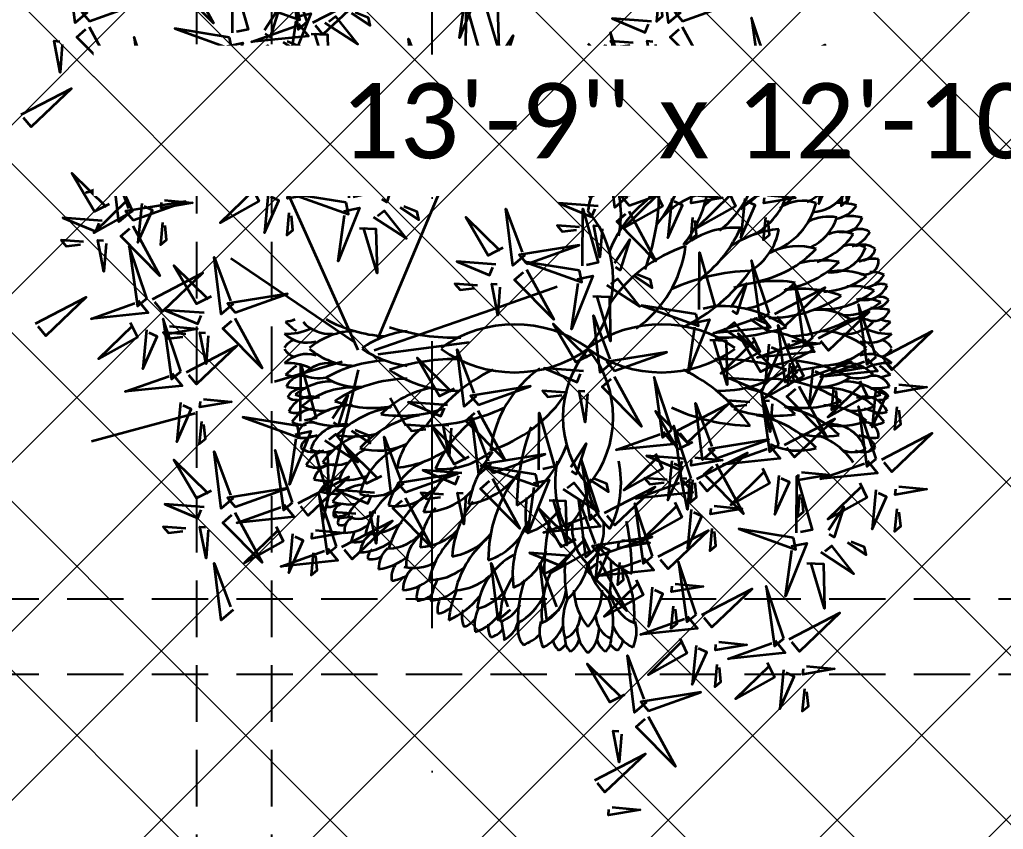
# Model space of a CAD drawing. Header units: millimetres. Extents: x -10000 to 124200, y -12045 to 23620.
# Drawn here: x 37997 to 39304, y 5942 to 7018 of the extents above; entities that cross this region are included whole.
import ezdxf

# ---------------------------------------------------------------- set-up
doc = ezdxf.new("R2010")
doc.units = ezdxf.units.MM
doc.header["$LTSCALE"] = 150
for name, pattern in [('1625_East Villa$0$DASHED', [0.75, 0.5, -0.25]), ('1625E_Grid$0$DASHDOTX2', [50.8, 25.4, -12.7, 0, -12.7]), ('HIDDENX2', [19.05, 12.7, -6.35])]:
    doc.linetypes.add(name, pattern=pattern)
for name, color, linetype in [('1625_East Villa$0$ad-Elevation 10', 8, 'Continuous'), ('1625_East Villa$0$ad-Furniture', 8, 'Continuous'), ('1625_East Villa$0$ad-Text main', 7, 'Continuous'), ('1625E_Grid$0$ad-Grid', 8, '1625E_Grid$0$DASHDOTX2')]:
    doc.layers.add(name, color=color, linetype=linetype)
for name, color, linetype, lineweight in [('1625_East Villa$0$ad-Landscape', 94, 'Continuous', 35), ('ad-Elevation 10', 8, 'Continuous', 0), ('ad-Framing', 4, 'Continuous', 35)]:
    doc.layers.add(name, color=color, linetype=linetype, lineweight=lineweight)
doc.layers.add('1625_East Villa$0$ad-Landscape 2', color=7, linetype='Continuous', lineweight=35, true_color=0x264c00)
doc.layers.get('1625_East Villa$0$ad-Furniture').off()
doc.layers.get('1625_East Villa$0$ad-Landscape').off()
doc.styles.add('1625_East Villa$0$Standard', font='calibril.ttf')

# ---------------------------------------------------------------- blocks, each defined once
blk = doc.blocks.new('1625_East Villa$0$bamboo')
at = {"layer": '1625_East Villa$0$ad-Landscape 2'}
for p, q in [((43.5, 73), (278.2, 631.2)), ((-12.4, 39.5), (-247.1, 564.2)), ((-23.6, 61.9), (-370, 296.3)), ((390, 162.3), (546.4, 218.1)), ((32.3, 39.5), (390, 162.3)), ((43.5, 28.4), (300.5, 61.9)), ((-57.1, 6), (-247.1, -49.8)), ((-12.4, -16.3), (-113, -440.5)), ((77, -94.4), (121.7, -172.6)), ((-470.6, -139.1), (-761.2, -217.2))]:
    blk.add_line(p, q, dxfattribs=at)
for points in [[(-773.2, 987.3), (-807.1, 958.2), (-826.6, 1118), (-780.4, 995.8)], [(-155.7, 961.1), (-205, 1108.7), (-181.5, 939.8), (-155.7, 961.1)], [(892.5, 987.3), (858.6, 958.2), (839.1, 1118), (885.2, 995.8)], [(-495.2, 1097.3), (-418.8, 957), (-529.1, 1068.2), (-503.7, 1090.1)], [(-365.5, 930.4), (-364.8, 1090.2), (-321.7, 939.6), (-354.5, 932.7)], [(288.5, 1056.7), (332.3, 1065.9), (272.3, 916.4), (290.8, 1045.7)], [(-183, 999), (-336.7, 1023.7), (-176.1, 966.2), (-183, 999)], [(-140, 959.5), (2, 1033.1), (-111.5, 925), (-132.8, 950.9)], [(830.7, 1025.1), (824.7, 962.2), (841.9, 976.4), (837.8, 1016.5)], [(-767.1, 963.1), (-620.5, 1015.5), (-788.9, 988.5), (-767.1, 963.1)], [(-275.7, 937.9), (-232.5, 1004), (-260.1, 918.3), (-273.4, 927)], [(289.9, 848.6), (290.5, 1008.4), (333.6, 857.8), (300.8, 850.9)], [(332.8, 1008.9), (378.9, 1007.2), (382.3, 882.5), (343.8, 1011.2)], [(898.5, 963.1), (1045.1, 1015.5), (876.7, 988.5), (898.5, 963.1)], [(-189.3, 974.8), (-145.6, 984), (-205.5, 834.6), (-187, 963.9)], [(-105.9, 958.2), (-13.2, 897.8), (-75.4, 976), (-94.9, 960.5)], [(-31.6, 985.2), (21.3, 950.7), (16.7, 972.5), (-20.7, 987.5)], [(811.3, 961.7), (701, 970), (793.1, 931.4), (802.8, 954.4)], [(1141.3, 824.7), (1092, 972.3), (1115.5, 803.4), (1141.3, 824.7)], [(-768.3, 947.3), (-691.9, 807), (-802.2, 918.2), (-776.8, 940.1)], [(-374.1, 917.2), (-527.8, 941.9), (-367.2, 884.4), (-374.1, 917.2)], [(-180, 955.5), (-151.6, 921), (-311.8, 904.8), (-188.6, 948.4)], [(897.3, 947.3), (973.8, 807), (863.4, 918.2), (888.9, 940.1)], [(-592.6, 770.2), (-641.9, 917.8), (-618.4, 748.9), (-592.6, 770.2)], [(-145, 927.1), (-99, 925.4), (-95.6, 800.6), (-134.1, 929.4)], [(182.5, 782.8), (148.6, 753.6), (129.1, 913.5), (175.2, 791.2)], [(379.6, 856.1), (422.9, 922.2), (395.2, 836.5), (381.9, 845.1)], [(745.4, 783.8), (696, 931.4), (719.6, 762.5), (745.4, 783.8)], [(-843.4, 897.5), (-849.4, 818.8), (-866.4, 907.2), (-850.7, 906)], [(-380.5, 893), (-336.7, 902.2), (-396.6, 752.7), (-378.2, 882.1)], [(-297, 876.4), (-204.4, 816), (-266.5, 894.2), (-286.1, 878.7)], [(-201.7, 894.1), (-181.9, 852.5), (-290.9, 791.6), (-194.6, 885.5)], [(-222.7, 903.4), (-169.8, 868.9), (-174.4, 890.7), (-211.8, 905.7)], [(120.7, 803.3), (79.5, 782.6), (16.5, 890.3), (112.2, 796)], [(564.8, 755.5), (530.9, 726.4), (511.4, 886.2), (557.5, 764)], [(759.2, 902.3), (696.2, 907), (710.8, 890.1), (750.8, 895)], [(822.2, 897.5), (816.2, 818.8), (799.2, 907.2), (815, 906)], [(1157.1, 823.2), (1299, 896.7), (1185.5, 788.7), (1164.2, 814.6)], [(-156.1, 873.8), (-166.6, 763.7), (-126.1, 855), (-149, 865.2)], [(-91.7, 883.5), (-13.1, 875.8), (-101.8, 860.6), (-100.3, 876.4)], [(281.2, 835.4), (127.5, 860.1), (288.1, 802.6), (281.2, 835.4)], [(503, 776), (461.8, 755.3), (398.7, 863), (494.5, 768.7)], [(-576.8, 768.6), (-434.9, 842.2), (-548.4, 734.1), (-569.7, 760)], [(-336.2, 845.3), (-290.1, 843.6), (-286.7, 718.8), (-325.2, 847.6)], [(761.1, 782.3), (903, 855.8), (789.6, 747.8), (768.2, 773.7)], [(-97.7, 820.6), (-103.7, 757.7), (-86.5, 771.9), (-90.6, 811.9)], [(188.6, 758.6), (335.2, 810.9), (166.8, 784), (188.6, 758.6)], [(274.9, 811.2), (318.6, 820.4), (258.7, 670.9), (277.2, 800.3)], [(358.3, 794.5), (451, 734.2), (388.8, 812.4), (369.3, 796.8)], [(432.6, 821.6), (485.5, 787.1), (480.9, 808.9), (443.5, 823.9)], [(1117, 819.1), (1145.4, 784.6), (985.2, 768.4), (1108.4, 812)], [(-959.1, 700.5), (-817.2, 774), (-930.7, 666), (-952, 691.8)], [(-199.8, 660.1), (-233.7, 630.9), (-253.2, 790.8), (-207, 668.5)], [(570.9, 731.3), (717.4, 783.7), (549, 756.7), (570.9, 731.3)], [(721.1, 778.2), (749.5, 743.7), (589.3, 727.5), (712.5, 771.1)], [(1291.5, 647.4), (1242.1, 795), (1265.7, 626.1), (1291.5, 647.4)], [(-616.9, 764.6), (-588.5, 730.1), (-748.7, 713.9), (-625.5, 757.5)], [(-261.6, 680.5), (-302.7, 659.9), (-365.8, 767.6), (-270, 673.2)], [(101.4, 757.2), (-8.9, 765.5), (83.2, 726.9), (92.9, 749.9)], [(319.2, 763.5), (365.2, 761.8), (368.6, 637), (330.1, 765.8)], [(1095.3, 757.7), (1115.1, 716.2), (1006.1, 655.3), (1102.4, 749.1)], [(1205.3, 747.1), (1283.9, 739.5), (1195.2, 724.3), (1196.7, 740)], [(187.4, 742.8), (263.8, 602.4), (153.5, 713.7), (178.9, 735.5)], [(483.6, 729.9), (373.4, 738.2), (465.5, 699.6), (475.2, 722.6)], [(1140.9, 737.5), (1130.4, 627.4), (1170.9, 718.7), (1148, 728.8)], [(1307.2, 645.9), (1449.1, 719.5), (1335.7, 611.4), (1314.3, 637.3)], [(-638.6, 703.2), (-618.8, 661.6), (-727.8, 600.7), (-631.5, 694.6)], [(-528.6, 692.6), (-450, 684.9), (-538.7, 669.7), (-537.2, 685.5)], [(-264.9, 565.6), (-314.3, 713.2), (-290.7, 544.3), (-264.9, 565.6)], [(49.3, 697.7), (-13.7, 702.5), (0.8, 685.5), (40.8, 690.4)], [(112.3, 693), (106.3, 614.2), (89.3, 702.6), (105, 701.5)], [(569.7, 715.5), (646.1, 575.2), (535.8, 686.4), (561.2, 708.3)], [(699.3, 716.8), (719.2, 675.2), (610.2, 614.4), (706.4, 708.2)], [(745, 696.6), (734.5, 586.5), (774.9, 677.8), (752.1, 687.9)], [(809.4, 706.2), (888, 698.6), (799.3, 683.4), (800.8, 699.1)], [(868.3, 552), (818.9, 699.6), (842.4, 530.7), (868.3, 552)], [(1073.1, 552), (1023.7, 699.6), (1047.2, 530.7), (1073.1, 552)], [(-619.9, 538.4), (-669.2, 686), (-645.7, 517), (-619.9, 538.4)], [(-593, 682.9), (-603.5, 572.8), (-563, 664.1), (-585.9, 674.3)], [(-193.7, 635.8), (-47.1, 688.2), (-215.5, 661.2), (-193.7, 635.8)], [(431.6, 670.5), (368.6, 675.2), (383.1, 658.2), (423.1, 663.2)], [(494.6, 665.7), (488.6, 587), (471.6, 675.4), (487.3, 674.2)], [(1199.3, 684.2), (1193.3, 621.3), (1210.5, 635.5), (1206.4, 675.6)], [(-280.9, 634.5), (-391.2, 642.7), (-299.1, 604.1), (-289.4, 627.2)], [(-249.2, 564.1), (-107.3, 637.7), (-220.7, 529.6), (-242.1, 555.5)], [(803.4, 643.3), (797.4, 580.4), (814.6, 594.6), (810.5, 634.7)], [(1267.2, 641.9), (1295.6, 607.4), (1135.4, 591.1), (1258.6, 634.8)], [(-604.1, 536.8), (-462.2, 610.4), (-575.7, 502.3), (-597, 528.2)], [(-534.6, 629.7), (-540.6, 566.8), (-523.4, 581), (-527.5, 621)], [(-194.9, 620.1), (-118.4, 479.7), (-228.8, 591), (-203.4, 612.8)], [(-37.8, 466.8), (-37.2, 626.6), (5.9, 476), (-26.9, 469.1)], [(884, 550.5), (1025.9, 624), (912.4, 516), (891.1, 541.8)], [(1088.8, 550.5), (1230.7, 624), (1117.2, 516), (1095.9, 541.8)], [(742.3, 469.2), (708.4, 440), (688.9, 599.9), (735, 477.6)], [(1245.4, 580.5), (1265.3, 538.9), (1156.3, 478), (1252.6, 571.9)], [(-650.3, 428.2), (-684.2, 399.1), (-703.7, 559), (-657.6, 436.7)], [(-289.2, 560), (-260.8, 525.6), (-421, 509.3), (-297.8, 552.9)], [(-333, 575), (-396, 579.7), (-381.4, 562.8), (-341.5, 567.7)], [(-270, 570.3), (-276, 491.5), (-293, 579.9), (-277.2, 578.7)], [(680.5, 489.6), (639.3, 469), (576.2, 576.7), (672, 482.3)], [(1291.1, 560.2), (1280.6, 450.1), (1321.1, 541.4), (1298.2, 551.6)], [(1355.5, 569.8), (1434.1, 562.2), (1345.4, 547), (1346.9, 562.7)], [(-712.1, 448.7), (-753.3, 428.1), (-816.4, 535.7), (-720.6, 441.4)], [(-644.2, 532.8), (-615.8, 498.3), (-776, 482), (-652.8, 525.7)], [(52, 474.3), (95.2, 540.4), (67.5, 454.7), (54.3, 463.3)], [(843.9, 546.4), (872.4, 511.9), (712.1, 495.7), (835.3, 539.3)], [(1048.7, 546.4), (1077.2, 511.9), (916.9, 495.7), (1040.1, 539.3)], [(-311, 498.7), (-291.1, 457.1), (-400.1, 396.2), (-303.9, 490)], [(748.4, 444.9), (894.9, 497.3), (726.5, 470.3), (748.4, 444.9)], [(1349.5, 506.9), (1343.5, 444), (1360.7, 458.2), (1356.6, 498.3)], [(-665.9, 471.4), (-646.1, 429.8), (-755.1, 368.9), (-658.8, 462.8)], [(-265.3, 478.4), (-275.8, 368.3), (-235.4, 459.6), (-258.2, 469.8)], [(-200.9, 488), (-122.3, 480.4), (-211, 465.2), (-209.5, 480.9)], [(-46.5, 453.6), (-200.1, 478.3), (-39.6, 420.8), (-46.5, 453.6)], [(822.2, 485), (842, 443.4), (733.1, 382.6), (829.3, 476.4)], [(932.3, 474.4), (1010.9, 466.8), (922.2, 451.6), (923.7, 467.3)], [(1027, 485), (1046.8, 443.4), (937.9, 382.6), (1034.1, 476.4)], [(1137.1, 474.4), (1215.7, 466.8), (1126.9, 451.6), (1128.4, 467.3)], [(-644.2, 404), (-497.6, 456.4), (-666, 429.4), (-644.2, 404)], [(-620.3, 451.1), (-630.8, 341), (-590.3, 432.3), (-613.2, 442.5)], [(-555.9, 460.7), (-477.3, 453.1), (-566, 437.9), (-564.5, 453.6)], [(104.9, 439.8), (157.9, 405.3), (153.3, 427.1), (115.9, 442.1)], [(661.1, 443.6), (550.9, 451.8), (643, 413.2), (652.6, 436.3)], [(867.9, 464.7), (857.4, 354.7), (897.8, 446), (875, 456.1)], [(1072.7, 464.7), (1062.1, 354.7), (1102.6, 446), (1079.8, 456.1)], [(-206.9, 425.1), (-212.9, 362.2), (-195.7, 376.4), (-199.8, 416.5)], [(-52.8, 429.4), (-9, 438.6), (-69, 289.1), (-50.5, 418.5)], [(30.7, 412.7), (123.3, 352.4), (61.2, 430.6), (41.6, 415)], [(455.6, 305.5), (421.7, 276.4), (402.2, 436.3), (448.3, 314)], [(617.5, 275.9), (618.2, 435.7), (661.3, 285.1), (628.5, 278.2)], [(747.2, 429.2), (823.6, 288.8), (713.3, 400), (738.7, 421.9)], [(-731.5, 402.7), (-841.7, 410.9), (-749.6, 372.3), (-739.9, 395.4)], [(-645.4, 388.3), (-569, 247.9), (-679.3, 359.1), (-653.9, 381)], [(-561.9, 397.8), (-567.9, 334.9), (-550.7, 349.1), (-554.8, 389.2)], [(393.8, 326), (352.6, 305.3), (289.5, 413), (385.3, 318.7)], [(609.1, 384.1), (546.1, 388.8), (560.6, 371.9), (600.6, 376.8)], [(672.1, 379.4), (666.1, 300.6), (649, 389), (664.8, 387.8)], [(926.3, 411.5), (920.3, 348.6), (937.5, 362.8), (933.4, 402.9)], [(1131.1, 411.5), (1125, 348.6), (1142.3, 362.8), (1138.2, 402.9)], [(-8.5, 381.7), (37.5, 380), (40.9, 255.2), (2.4, 384)], [(-783.5, 343.2), (-846.5, 347.9), (-832, 331), (-792, 335.9)], [(-720.5, 338.5), (-726.5, 259.7), (-743.5, 348.1), (-727.8, 346.9)], [(461.7, 281.3), (608.2, 333.7), (439.8, 306.7), (461.7, 281.3)], [(707.3, 283.4), (750.5, 349.5), (722.8, 263.8), (709.6, 272.4)], [(-606.2, 183.8), (-655.6, 331.4), (-632, 162.5), (-606.2, 183.8)], [(945.2, 153.2), (945.8, 313), (988.9, 162.4), (956.1, 155.5)], [(-425.4, 189.6), (-466.6, 169), (-529.7, 276.7), (-433.9, 182.4)], [(-363.6, 169.2), (-397.5, 140), (-417, 299.9), (-370.9, 177.6)], [(374.4, 279.9), (264.1, 288.2), (356.3, 249.6), (365.9, 272.6)], [(608.9, 262.7), (455.2, 287.4), (615.8, 229.9), (608.9, 262.7)], [(1141.3, 142.9), (1092, 290.5), (1115.5, 121.6), (1141.3, 142.9)], [(-590.5, 182.3), (-448.6, 255.9), (-562, 147.8), (-583.4, 173.7)], [(460.4, 265.6), (536.9, 125.2), (426.5, 236.4), (452, 258.3)], [(760.2, 248.9), (813.2, 214.4), (808.6, 236.2), (771.2, 251.2)], [(322.4, 220.5), (259.3, 225.2), (273.9, 208.3), (313.9, 213.2)], [(385.4, 215.7), (379.4, 137), (362.3, 225.4), (378.1, 224.2)], [(602.5, 238.5), (646.3, 247.7), (586.3, 98.2), (604.8, 227.6)], [(686, 221.8), (778.6, 161.5), (716.5, 239.7), (696.9, 224.1)], [(1035, 160.6), (1078.2, 226.8), (1050.5, 141.1), (1037.3, 149.7)], [(1264.2, 74.7), (1214.8, 222.3), (1238.4, 53.4), (1264.2, 74.7)], [(-357.5, 145), (-210.9, 197.3), (-379.3, 170.3), (-357.5, 145)], [(1157.1, 141.4), (1299, 214.9), (1185.5, 106.9), (1164.2, 132.8)], [(-918.2, 114.1), (-776.2, 187.7), (-889.7, 79.6), (-911, 105.5)], [(-630.5, 178.2), (-602.1, 143.7), (-762.3, 127.5), (-639.2, 171.1)], [(646.8, 190.8), (692.9, 189.1), (696.3, 64.3), (657.8, 193.1)], [(1441.7, 20.2), (1392.3, 167.8), (1415.9, -1.1), (1441.7, 20.2)], [(-444.7, 143.6), (-555, 151.8), (-462.9, 113.3), (-453.2, 136.3)], [(936.5, 139.9), (782.9, 164.7), (943.4, 107.2), (936.5, 139.9)], [(1279.9, 73.2), (1421.8, 146.8), (1308.4, 38.7), (1287, 64.6)], [(-652.3, 116.9), (-632.5, 75.3), (-741.4, 14.4), (-645.2, 108.2)], [(-510.6, -20.7), (-560, 126.9), (-536.5, -42), (-510.6, -20.7)], [(-358.7, 129.2), (-282.3, -11.2), (-392.6, 100.1), (-367.2, 121.9)], [(639.5, 26), (598.3, 5.3), (535.3, 113), (631, 18.7)], [(701.3, 5.5), (667.4, -23.6), (647.9, 136.3), (694, 14)], [(930.2, 115.8), (973.9, 125), (914, -24.5), (932.5, 104.9)], [(1117, 137.3), (1145.4, 102.8), (985.2, 86.6), (1108.4, 130.2)], [(1013.6, 99.1), (1106.3, 38.8), (1044.2, 116.9), (1024.6, 101.4)], [(1087.9, 126.1), (1140.9, 91.6), (1136.3, 113.5), (1098.9, 128.4)], [(-606.6, 96.6), (-617.1, -13.5), (-576.7, 77.8), (-599.5, 88)], [(-496.8, 84.1), (-559.8, 88.8), (-545.3, 71.9), (-505.3, 76.8)], [(-542.2, 106.2), (-463.6, 98.6), (-552.3, 83.4), (-550.8, 99.1)], [(-433.8, 79.4), (-439.8, 0.6), (-456.8, 89), (-441.1, 87.9)], [(1158.3, -1.3), (1117.1, -21.9), (1054.1, 85.8), (1149.8, -8.5)], [(1220.1, -21.7), (1186.2, -50.9), (1166.7, 109), (1212.8, -13.3)], [(1457.4, 18.7), (1599.3, 92.2), (1485.9, -15.8), (1464.5, 10)], [(974.5, 68.1), (1020.5, 66.3), (1023.9, -58.4), (985.4, 70.4)], [(1095.3, 76), (1115.1, 34.4), (1006.1, -26.5), (1102.4, 67.3)], [(1239.9, 69.2), (1268.3, 34.7), (1108.1, 18.4), (1231.3, 62.1)], [(1140.9, 55.7), (1130.4, -54.4), (1170.9, 36.9), (1148, 47)], [(1205.3, 65.3), (1283.9, 57.7), (1195.2, 42.5), (1196.7, 58.2)], [(-494.9, -22.2), (-353, 51.3), (-466.5, -56.7), (-487.8, -30.9)], [(319, -89.9), (285.1, -119.1), (265.6, 40.8), (311.8, -81.4)], [(707.4, -18.7), (854, 33.7), (685.6, 6.7), (707.4, -18.7)], [(257.2, -69.4), (216.1, -90.1), (153, 17.6), (248.8, -76.7)], [(1218.1, 7.8), (1238, -33.8), (1129, -94.7), (1225.2, -0.8)], [(1199.3, 2.4), (1193.3, -60.5), (1210.5, -46.3), (1206.4, -6.2)], [(1226.2, -46), (1372.8, 6.4), (1204.4, -20.6), (1226.2, -46)], [(1417.4, 14.6), (1445.8, -19.9), (1285.6, -36.1), (1408.7, 7.5)], [(-535, -26.3), (-506.5, -60.8), (-666.8, -77), (-543.6, -33.4)], [(-174.3, -160.5), (-173.7, -0.6), (-130.6, -151.3), (-163.4, -158.2)], [(620.2, -20.1), (509.9, -11.8), (602, -50.4), (611.7, -27.3)], [(1263.8, -12.5), (1253.3, -122.6), (1293.7, -31.3), (1270.9, -21.1)], [(1328.2, -2.9), (1406.8, -10.5), (1318.1, -25.7), (1319.6, -10)], [(706.2, -34.4), (782.6, -174.8), (672.3, -63.6), (697.7, -41.7)], [(868.3, -184.3), (818.9, -36.7), (842.4, -205.6), (868.3, -184.3)], [(1139, -47.3), (1028.7, -39.1), (1120.8, -77.6), (1130.5, -54.6)], [(1395.6, -46.8), (1415.5, -88.4), (1306.5, -149.2), (1402.7, -55.4)], [(325.1, -114.1), (471.7, -61.8), (303.3, -88.7), (325.1, -114.1)], [(568.1, -79.5), (505.1, -74.8), (519.6, -91.7), (559.6, -86.8)], [(631.1, -84.2), (625.1, -163), (608.1, -74.6), (623.8, -75.8)], [(1168.6, -225.3), (1119.3, -77.6), (1142.8, -246.6), (1168.6, -225.3)], [(1225, -61.7), (1301.4, -202.1), (1191.1, -90.8), (1216.5, -69)], [(1322.2, -65.8), (1316.2, -128.7), (1333.4, -114.5), (1329.3, -74.4)], [(1441.3, -67.1), (1430.8, -177.1), (1471.2, -85.8), (1448.4, -75.7)], [(1505.7, -57.4), (1584.3, -65), (1495.6, -80.2), (1497.1, -64.5)], [(-511, -108), (-521.6, -218), (-481.1, -126.7), (-503.9, -116.6)], [(-446.7, -98.3), (-368, -105.9), (-456.8, -121.2), (-455.3, -105.4)], [(-84.5, -153), (-41.3, -86.9), (-69, -172.5), (-82.2, -163.9)], [(237.9, -115.5), (127.6, -107.2), (219.7, -145.8), (229.4, -122.8)], [(988, -239.9), (954.1, -269), (934.6, -109.2), (980.8, -231.4)], [(1086.9, -106.8), (1023.9, -102.1), (1038.4, -119), (1078.4, -114.1)], [(1149.9, -111.5), (1143.9, -190.3), (1126.9, -101.9), (1142.6, -103)], [(323.9, -129.9), (400.4, -270.3), (290, -159), (315.4, -137.2)], [(494.6, -296.8), (495.3, -137), (538.4, -287.6), (505.6, -294.5)], [(926.2, -219.4), (885, -240.1), (822, -132.4), (917.7, -226.7)], [(884, -185.9), (1025.9, -112.3), (912.4, -220.4), (891.1, -194.5)], [(1441.7, -266.2), (1392.3, -118.6), (1415.9, -287.5), (1441.7, -266.2)], [(1499.7, -120.3), (1493.7, -183.2), (1510.9, -169), (1506.8, -128.9)], [(-452.7, -161.2), (-458.7, -224.1), (-441.4, -209.9), (-445.5, -169.8)], [(-183, -173.7), (-336.7, -149), (-176.1, -206.5), (-183, -173.7)], [(360, -280.8), (326.1, -310), (306.6, -150.1), (352.7, -272.3)], [(1184.4, -226.8), (1326.3, -153.2), (1212.8, -261.3), (1191.5, -235.4)], [(-189.3, -197.8), (-145.6, -188.6), (-205.5, -338.1), (-187, -208.8)], [(-31.6, -187.5), (21.3, -222), (16.7, -200.1), (-20.7, -185.2)], [(185.8, -175), (122.8, -170.2), (137.4, -187.2), (177.4, -182.3)], [(298.2, -260.3), (257, -281), (193.9, -173.3), (289.7, -267.6)], [(248.8, -179.7), (242.8, -258.4), (225.8, -170), (241.6, -171.2)], [(843.9, -189.9), (872.4, -224.4), (712.1, -240.6), (835.3, -197)], [(922.9, -320.7), (873.5, -173.1), (897.1, -342), (922.9, -320.7)], [(-105.9, -214.5), (-13.2, -274.9), (-75.4, -196.7), (-94.9, -212.2)], [(114.3, -335.4), (80.4, -364.5), (60.9, -204.6), (107, -326.9)], [(994.1, -264.1), (1140.7, -211.8), (972.3, -238.7), (994.1, -264.1)], [(1457.4, -267.7), (1599.3, -194.1), (1485.9, -302.2), (1464.5, -276.3)], [(-363.6, -376.3), (-397.5, -405.4), (-417, -245.5), (-370.9, -367.8)], [(-196.6, -388.9), (-246, -241.3), (-222.5, -410.2), (-196.6, -388.9)], [(-145, -245.6), (-99, -247.3), (-95.6, -372), (-134.1, -243.3)], [(52.5, -314.9), (11.3, -335.6), (-51.8, -227.9), (44, -322.2)], [(584.4, -289.3), (627.6, -223.2), (600, -308.9), (586.7, -300.3)], [(1144.3, -230.8), (1172.7, -265.3), (1012.5, -281.6), (1135.7, -237.9)], [(-425.4, -355.8), (-466.6, -376.5), (-529.7, -268.8), (-433.9, -363.1)], [(366.1, -305), (512.7, -252.7), (344.3, -279.6), (366.1, -305)], [(663.5, -416.2), (614.1, -268.5), (637.6, -437.5), (663.5, -416.2)], [(822.2, -251.3), (842, -292.9), (733.1, -353.8), (829.3, -259.9)], [(906.9, -265.5), (796.6, -257.2), (888.7, -295.8), (898.4, -272.8)], [(867.9, -271.6), (857.4, -381.7), (897.8, -290.4), (875, -280.2)], [(932.3, -262), (1010.9, -269.6), (922.2, -284.8), (923.7, -269.1)], [(938.6, -322.2), (1080.5, -248.7), (967.1, -356.7), (945.7, -330.8)], [(1417.4, -271.7), (1445.8, -306.2), (1285.6, -322.5), (1408.7, -278.8)], [(278.8, -306.4), (168.6, -298.1), (260.7, -336.7), (270.4, -313.7)], [(486, -310), (332.3, -285.3), (492.9, -342.8), (486, -310)], [(992.9, -279.9), (1069.3, -420.3), (959, -309), (984.4, -287.2)], [(1122.6, -292.2), (1142.4, -333.8), (1033.4, -394.7), (1129.7, -300.8)], [(1232.6, -302.9), (1311.2, -310.5), (1222.5, -325.7), (1224, -310)], [(-180.9, -390.4), (-39, -316.9), (-152.5, -424.9), (-173.8, -399)], [(120.3, -359.6), (266.9, -307.2), (98.5, -334.2), (120.3, -359.6)], [(364.9, -320.8), (441.3, -461.2), (331, -349.9), (356.4, -328.1)], [(479.7, -334.2), (523.4, -325), (463.5, -474.5), (482, -345.1)], [(637.4, -323.8), (690.3, -358.3), (685.7, -336.5), (648.3, -321.5)], [(898.6, -326.3), (927, -360.8), (766.8, -377), (889.9, -333.4)], [(854.8, -325), (791.8, -320.2), (806.4, -337.2), (846.3, -332.2)], [(917.8, -329.7), (911.8, -408.4), (894.8, -320), (910.5, -321.2)], [(926.3, -324.9), (920.3, -387.8), (937.5, -373.5), (933.4, -333.5)], [(1168.2, -312.5), (1157.7, -422.6), (1198.2, -331.3), (1175.3, -321.1)], [(1218.2, -474.1), (1218.9, -314.2), (1262, -464.9), (1229.2, -471.8)], [(-357.5, -400.5), (-210.9, -348.1), (-379.3, -375.1), (-357.5, -400.5)], [(33.1, -361), (-77.2, -352.7), (14.9, -391.3), (24.6, -368.2)], [(563.1, -350.9), (655.8, -411.2), (593.6, -333), (574, -348.6)], [(679.2, -417.7), (821.1, -344.1), (707.7, -452.2), (686.3, -426.3)], [(1395.6, -333.1), (1415.5, -374.7), (1306.5, -435.6), (1402.7, -341.7)], [(1441.3, -353.4), (1430.8, -463.5), (1471.2, -372.2), (1448.4, -362)], [(1505.7, -343.8), (1584.3, -351.4), (1495.6, -366.6), (1497.1, -350.9)], [(-73.8, -511.6), (-123.1, -364), (-99.6, -532.9), (-73.8, -511.6)], [(119.1, -375.3), (195.6, -515.7), (85.2, -404.5), (110.7, -382.6)], [(226.8, -365.9), (163.8, -361.1), (178.3, -378.1), (218.3, -373.2)], [(289.8, -370.6), (283.8, -449.3), (266.8, -360.9), (282.5, -362.1)], [(524, -381.9), (570, -383.6), (573.4, -508.4), (534.9, -379.6)], [(660.4, -512.6), (626.5, -541.8), (607, -381.9), (653.1, -504.2)], [(1226.6, -365.8), (1220.6, -428.7), (1237.8, -414.5), (1233.7, -374.4)], [(-444.7, -401.9), (-555, -393.6), (-462.9, -432.2), (-453.2, -409.1)], [(-221, -394.5), (-192.5, -429), (-352.8, -445.2), (-229.6, -401.6)], [(598.6, -492.1), (557.4, -512.8), (494.3, -405.1), (590.1, -499.4)], [(813.7, -538.9), (764.3, -391.3), (787.8, -560.2), (813.7, -538.9)], [(876.8, -387.7), (896.6, -429.3), (787.7, -490.1), (883.9, -396.3)], [(922.5, -407.9), (912, -518), (952.4, -426.7), (929.6, -416.6)], [(986.9, -398.3), (1065.5, -405.9), (976.8, -421.1), (978.3, -405.4)], [(1308, -466.6), (1351.2, -400.5), (1323.6, -486.2), (1310.3, -477.5)], [(1499.7, -406.7), (1493.7, -469.6), (1510.9, -455.4), (1506.8, -415.3)], [(-358.7, -416.2), (-282.3, -556.6), (-392.6, -445.4), (-367.2, -423.5)], [(-19, -420.4), (-82, -415.7), (-67.4, -432.6), (-27.4, -427.7)], [(-58, -513.1), (83.9, -439.6), (-29.6, -547.6), (-50.9, -521.7)], [(44, -425.1), (38, -503.9), (21, -415.5), (36.8, -416.7)], [(639.2, -421.7), (667.6, -456.2), (507.4, -472.5), (630.5, -428.8)], [(-496.8, -461.3), (-559.8, -456.6), (-545.3, -473.5), (-505.3, -468.6)], [(-433.8, -466), (-439.8, -544.8), (-456.8, -456.4), (-441.1, -457.6)], [(-242.7, -455.8), (-222.9, -497.4), (-331.8, -558.3), (-235.6, -464.5)], [(-132.6, -466.5), (-54, -474.1), (-142.8, -489.3), (-141.3, -473.6)], [(829.4, -540.4), (971.3, -466.8), (857.8, -574.9), (836.5, -549)], [(980.9, -461.2), (974.9, -524.1), (992.1, -509.9), (988, -469.8)], [(1209.6, -487.3), (1055.9, -462.6), (1216.5, -520.1), (1209.6, -487.3)], [(-197, -476.1), (-207.5, -586.2), (-167.1, -494.9), (-189.9, -484.8)], [(617.4, -483.1), (637.2, -524.7), (528.3, -585.6), (624.5, -491.7)], [(666.4, -536.8), (813, -484.5), (644.6, -511.4), (666.4, -536.8)], [(727.5, -493.8), (806.1, -501.4), (717.4, -516.6), (718.9, -500.9)], [(-98.1, -517.2), (-69.7, -551.7), (-229.9, -567.9), (-106.7, -524.3)], [(663.1, -503.4), (652.6, -613.5), (693, -522.2), (670.2, -512)], [(1203.3, -511.5), (1247, -502.3), (1187.1, -651.7), (1205.5, -522.4)], [(1286.7, -528.1), (1379.3, -588.5), (1317.2, -510.3), (1297.6, -525.8)], [(1361, -501.1), (1413.9, -535.6), (1409.3, -513.8), (1371.9, -498.8)], [(-138.6, -529.4), (-144.7, -592.3), (-127.4, -578.1), (-131.5, -538)], [(579.2, -538.2), (468.9, -529.9), (561.1, -568.5), (570.7, -545.5)], [(789.3, -544.5), (817.8, -578.9), (657.5, -595.2), (780.7, -551.6)], [(-363.6, -689.9), (-397.5, -719), (-417, -559.2), (-370.9, -681.4)], [(414.6, -689.9), (380.7, -719), (361.2, -559.2), (407.3, -681.4)], [(551.1, -689.9), (517.2, -719), (497.7, -559.2), (543.9, -681.4)], [(665.2, -552.6), (741.7, -693), (631.3, -581.7), (656.8, -559.9)], [(721.5, -556.7), (715.5, -619.6), (732.7, -605.4), (728.6, -565.3)], [(936.5, -702.5), (887.2, -554.9), (910.7, -723.8), (936.5, -702.5)], [(1247.5, -559.2), (1293.6, -560.9), (1297, -685.7), (1258.5, -556.9)], [(767.6, -605.8), (787.4, -647.4), (678.5, -708.3), (774.7, -614.5)], [(813.3, -626.1), (802.7, -736.2), (843.2, -644.9), (820.4, -634.7)], [(877.7, -616.5), (956.3, -624.1), (867.5, -639.3), (869, -623.6)], [(952.3, -704), (1094.2, -630.5), (980.7, -738.5), (959.4, -712.7)], [(1182.3, -770.7), (1132.9, -623.1), (1156.5, -792), (1182.3, -770.7)], [(871.6, -679.4), (865.6, -742.3), (882.9, -728.1), (878.8, -688)], [(912.2, -708.1), (940.6, -742.6), (780.4, -758.8), (903.6, -715.2)], [(1198, -772.2), (1339.9, -698.7), (1226.5, -806.7), (1205.1, -780.8)], [(890.5, -769.5), (910.3, -811.1), (801.3, -871.9), (897.6, -778.1)], [(936.1, -789.8), (925.6, -899.8), (966.1, -808.5), (943.2, -798.4)], [(1000.5, -780.1), (1079.1, -787.7), (990.4, -802.9), (991.9, -787.2)], [(1158, -776.3), (1186.4, -810.8), (1026.2, -827), (1149.3, -783.4)], [(796.9, -949), (763, -978.1), (743.5, -818.2), (789.6, -940.5)], [(735.1, -928.5), (693.9, -949.2), (630.8, -841.5), (726.6, -935.8)], [(994.5, -843), (988.5, -905.9), (1005.7, -891.7), (1001.6, -851.6)], [(1136.2, -837.6), (1156, -879.2), (1047.1, -940.1), (1143.3, -846.3)], [(1246.3, -848.3), (1324.9, -855.9), (1236.2, -871.1), (1237.7, -855.4)], [(1181.9, -857.9), (1171.4, -968), (1211.8, -876.7), (1189, -866.6)], [(1240.3, -911.2), (1234.3, -974.1), (1251.5, -959.9), (1247.4, -919.8)], [(803, -973.2), (949.5, -920.8), (781.1, -947.8), (803, -973.2)], [(801.8, -988.9), (878.2, -1129.3), (767.9, -1018.1), (793.3, -996.2)], [(726.7, -1038.7), (720.7, -1117.5), (703.7, -1029.1), (719.4, -1030.3)], [(651.9, -1167.6), (793.8, -1094.1), (680.3, -1202.1), (659, -1176.3)], [(700.2, -1243.7), (778.8, -1251.3), (690.1, -1266.6), (691.6, -1250.8)]]:
    blk.add_lwpolyline(points, dxfattribs=at)
blk = doc.blocks.new('1625_East Villa$0$A$C7DA81DBD')
at = {"layer": '1625_East Villa$0$ad-Landscape 2'}
for centre, radius, start, end in [((-0.323, 3.905), 0.477, 0.4376, 47.2613), ((0.414, 3.981), 0.305, 123.605, 162.9027), ((0.096, 4.063), 0.227, 352.7272, 49.0665), ((0.491, 4.017), 0.214, 111.17, 149.5844), ((0.906, 3.641), 0.606, 117.2695, 155.9728), ((0.266, 4.046), 0.225, 6.241, 49.1557), ((0.143, 3.955), 0.535, 344.7932, 24.8095), ((1.18, 3.454), 0.743, 111.8594, 132.9677), ((0.641, 3.924), 0.342, 341.3254, 39.8207), ((0.466, 3.725), 0.359, 113.7056, 176.9487), ((-0.485, 3.825), 0.838, 337.7226, 15.8673), ((1.327, 3.744), 0.358, 114.3218, 165.6204), ((-5.866, 2.673), 7.168, 9.1667, 11.2403), ((1.415, 3.77), 0.269, 101.0401, 144.9578), ((1.053, 3.888), 0.343, 353.8947, 25.1777), ((-0.672, 3.334), 0.873, 3.0038, 39.6059), ((1.759, 3.363), 0.625, 106.9117, 148.7423), ((1.034, 3.87), 0.552, 334.5471, 9.5144), ((1.821, 3.599), 0.302, 107.3992, 143.6788), ((1.452, 3.751), 0.311, 341.2129, 26.1809), ((0.873, 3.314), 0.57, 113.7313, 173.3277), ((-0.81, 3.717), 1.458, 334.4442, 4.6619), ((1.37, 3.11), 0.824, 118.2203, 156.7804), ((-0.785, 3.797), 1.765, 341.3885, 1.2452), ((1.383, 3.356), 0.488, 108.8174, 152.5625), ((0.211, 3.764), 1.016, 324.8498, 3.0189), ((2.444, 2.7), 1.205, 114.4744, 140.3824), ((0.466, 3.951), 1.488, 337.2926, 354.0275), ((0.579, 3.745), 0.974, 298.3444, 353.5331), ((1.724, 2.922), 0.735, 103.908, 139.6134), ((2.158, 3.355), 0.356, 99.6308, 133.1371), ((1.692, 3.651), 0.41, 336.3892, 7.6723), ((0.876, 2.829), 0.895, 130.7887, 168.0381), ((-1.74, 3.125), 2.067, 355.9521, 10.6786), ((2.239, 2.943), 0.581, 93.3251, 131.6636), ((0.915, 3.796), 1.32, 333.7814, 348.0611), ((2.403, 3.194), 0.329, 92.3146, 133.7549), ((2.106, 3.468), 0.289, 325.3594, 10.9222), ((1.405, 2.554), 0.868, 114.7161, 161.3122), ((-0.295, 3.161), 1.349, 329.987, 7.7695), ((0.488, 3.723), 1.408, 309.2482, 345.9132), ((1.896, 2.617), 0.764, 93.1884, 132.6145), ((2.622, 2.757), 0.621, 93.0667, 130.2241), ((2.128, 3.396), 0.461, 314.4168, 357.6352), ((2.208, 2.504), 0.73, 88.9494, 129.1849), ((1.014, 3.524), 1.242, 311.6019, 346.473), ((3.046, 2.005), 1.281, 103.7152, 113.8565), ((2.458, 3.195), 0.289, 325.3594, 10.9222), ((0.914, 2.323), 0.874, 110.1808, 148.5951), ((-2.889, 3.142), 3.502, 347.9948, 0.0176), ((2.436, 2.424), 0.643, 77.6145, 116.9239), ((1.999, 3.032), 0.544, 309.3196, 1.7514), ((3.055, 2.232), 0.863, 98.6128, 128.9762), ((2.554, 3.07), 0.372, 312.039, 2.3981), ((-0.453, 2.514), 0.676, 351.3917, 47.835), ((1.697, 2.079), 0.932, 108.9915, 158.9853), ((-0.542, 2.951), 1.936, 322.5885, 0.2685), ((2.026, 2.069), 0.846, 98.5709, 141.5072), ((0.442, 3.021), 1.463, 322.928, 355.4603), ((3.025, 2.67), 0.274, 78.7338, 122.0246), ((2.929, 2.933), 0.15, 306.1904, 2.5297), ((2.402, 1.959), 0.821, 94.0733, 134.8771), ((1.447, 2.814), 0.898, 319.4924, 357.6991), ((1.329, 3.259), 1.53, 304.2544, 342.4095), ((2.813, 2.152), 0.645, 92.2183, 140.8436), ((3.205, 2.09), 0.759, 91.415, 126.1567), ((2.833, 2.887), 0.356, 304.2819, 353.793), ((3.255, 2.307), 0.399, 82.2727, 109.059), ((4.711, 2.181), 1.496, 159.5864, 165.4463), ((0.947, 1.818), 0.953, 132.2631, 173.7786), ((-0.973, 1.875), 1.434, 347.8862, 26.8402), ((1.144, 1.7), 0.928, 108.9495, 145.0834), ((-1.11, 2.329), 1.983, 352.8697, 7.1303), ((3.088, 1.801), 0.795, 88.4481, 127.5281), ((2.167, 2.776), 0.96, 303.4494, 349.1419), ((3.387, 2.087), 0.488, 88.4011, 129.1706), ((3.218, 2.537), 0.186, 299.0055, 11.7638), ((3.21, 2.109), 0.273, 57.8448, 144.6011), ((2.867, 2.536), 0.525, 291.9719, 338.1743), ((3.547, 1.977), 0.379, 89.0458, 126.1809), ((3.454, 2.302), 0.168, 76.8191, 120.1098), ((3.41, 2.32), 0.148, 278.297, 13.9033), ((3.325, 2.438), 0.17, 323.7235, 9.2863), ((2.301, 1.358), 0.927, 90.1716, 138.2607), ((0.957, 2.767), 1.425, 308.2279, 340.2669), ((2.675, 1.508), 0.695, 80.6567, 141.7175), ((3.623, 2.031), 0.183, 77.9287, 128.8575), ((3.413, 2.155), 0.239, 327.6824, 13.2452), ((1.892, 0.74), 1.708, 121.6282, 159.5254), ((-2.262, 2.222), 3.258, 339.8575, 359.5136), ((1.856, 1.09), 1.102, 99.7318, 143.9609), ((0.013, 2.499), 1.688, 321.4367, 348.9715), ((1.894, 2.412), 0.921, 297.1177, 346.3316), ((3.002, 1.519), 0.544, 70.202, 126.221), ((3.104, 2.475), 0.573, 273.6266, 324.2365), ((3.324, 1.386), 0.793, 71.9877, 94.4337), ((2.259, 2.257), 0.955, 289.2599, 346.2572), ((3.508, 1.218), 0.814, 72.4778, 93.2362), ((3.394, 2.243), 0.437, 278.927, 325.2152), ((-1.124, 0.963), 1.476, 319.5678, 40.4322), ((3.37, 1.133), 0.705, 81.247, 114.3965), ((2.789, 2.062), 0.727, 296.203, 341.3292), ((3.566, 1.894), 0.271, 257.551, 346.3454), ((3.646, 0.97), 0.879, 77.9266, 92.9974), ((2.053, 0.575), 1.111, 86.0484, 128.3502), ((0.504, 2.388), 1.772, 307.9554, 336.5901), ((2.813, 0.17), 1.503, 95.6253, 123.1332), ((1.841, 1.801), 0.836, 300.6803, 350.6952), ((3.799, 1.387), 0.279, 60.3623, 119.6377), ((2.872, 2.169), 1.015, 288.9376, 325.3584), ((3.531, 1.186), 0.443, 66.5632, 113.4368), ((3.602, 1.788), 0.37, 283.9638, 334.6363), ((2.005, -0.521), 2.052, 108.2212, 146.6355), ((-0.278, 1.632), 1.654, 305.1459, 352.929), ((2.07, 2.438), 1.53, 280.88, 316.8447), ((2.935, 0.536), 0.892, 73.6401, 116.0812), ((3.393, 1.57), 0.508, 265.6371, 341.6343), ((3.699, 1.02), 0.428, 65.5975, 107.5893), ((3.843, 1.163), 0.285, 53.2838, 111.6454), ((3.806, 1.439), 0.213, 263.9314, 347.1466), ((3.99, 0.707), 0.544, 82.7166, 112.3542), ((3.867, 1.227), 0.193, 249.404, 5.8133), ((2.521, 2.218), 1.411, 279.6586, 314.4053), ((3.278, -0.198), 1.427, 80.7451, 103.0431), ((2.355, -1.807), 2.891, 91.7421, 114.3259), ((0.182, 2.617), 2.589, 296.3796, 323.6291), ((3.242, 1.855), 1.065, 272.7479, 307.4895), ((3.529, 0.17), 0.914, 66.6856, 101.9827), ((3.806, 1.227), 0.386, 278.1128, 328.8491), ((3.983, 0.753), 0.314, 60.8349, 98.4067), ((2.612, -0.83), 1.771, 80.79, 108.9313), ((1.914, 1.938), 1.415, 281.8912, 313.8777), ((3.006, -0.698), 1.529, 69.608, 99.927), ((3.715, 0.193), 0.678, 65.2948, 98.4443), ((3.864, 1.022), 0.348, 259.2126, 336.0816), ((4.09, 0.665), 0.235, 66.9546, 113.0454), ((2.506, 2.298), 1.873, 270.6495, 303.447), ((3.288, 1.64), 1.093, 263.8281, 310.4783), ((3.868, 0.167), 0.526, 65.037, 102.6088), ((4.09, 0.554), 0.166, 49.7168, 100.6456), ((1.853, -0.999), 1.59, 54.6574, 92.1931), ((3.58, 1.265), 0.803, 269.2102, 309.3859), ((4.007, 0.779), 0.214, 255.3103, 332.8065), ((4.021, -0.331), 0.887, 77.5296, 94.4585), ((3.234, -0.221), 0.76, 55.7746, 95.8794), ((3.761, -0.151), 0.567, 66.9564, 100.106), ((3.99, 0.621), 0.238, 256.9971, 338.7719), ((-4.197, 0.939), 0.734, 266.4289, 296.017), ((-4.487, 1.629), 1.285, 281.6372, 288.0005), ((-3.052, 1.626), 1.72, 226.87, 233.5161), ((-3.616, 0.691), 0.486, 221.139, 275.5703), ((-2.722, 2.114), 1.948, 241.1822, 266.2604), ((-1.863, 3.033), 2.882, 251.6105, 271.7173), ((-1.026, -1.431), 1.766, 54.4662, 125.5338), ((1.026, -1.431), 1.766, 54.4662, 125.5338), ((1.863, 3.033), 2.882, 268.2827, 288.3895), ((2.722, 2.114), 1.948, 273.7396, 298.8178), ((3.616, 0.691), 0.486, 264.4297, 318.861), ((4.197, 0.939), 0.734, 243.983, 273.5711), ((3.052, 1.626), 1.72, 306.4839, 313.13), ((4.487, 1.629), 1.285, 251.9995, 258.3628), ((-3.927, 0.536), 0.456, 226.0882, 286.2369), ((-3.241, -0.766), 1.009, 91.2562, 130.1055), ((-2.353, -1.17), 1.423, 97.042, 124.3197), ((2.353, -1.17), 1.423, 55.6803, 82.958), ((3.241, -0.766), 1.009, 49.8945, 88.7438), ((3.927, 0.536), 0.456, 253.7631, 313.9118), ((-4.046, -0.101), 0.224, 105.3109, 151.5664), ((4.046, -0.101), 0.224, 28.4336, 74.6891), ((-4.046, 0.101), 0.224, 208.4336, 254.6891), ((-3.927, -0.536), 0.456, 73.7631, 133.9118), ((-3.241, 0.766), 1.009, 229.8945, 268.7438), ((-2.353, 1.17), 1.423, 235.6803, 262.958), ((-1.026, 1.431), 1.766, 234.4662, 305.5338), ((1.124, -0.963), 1.476, 139.5678, 220.4322), ((-1.124, -0.963), 1.476, 319.5678, 40.4322), ((1.026, 1.431), 1.766, 234.4662, 305.5338), ((2.353, 1.17), 1.423, 277.042, 304.3197), ((3.241, 0.766), 1.009, 271.2562, 310.1055), ((3.927, -0.536), 0.456, 46.0882, 106.2369), ((4.046, 0.101), 0.224, 285.3109, 331.5664), ((-4.197, -0.939), 0.734, 63.983, 93.5711), ((-3.052, -1.626), 1.72, 126.4839, 133.13), ((-3.616, -0.691), 0.486, 84.4297, 138.861), ((-2.722, -2.114), 1.948, 93.7396, 118.8178), ((-1.863, -3.033), 2.882, 88.2827, 108.3895), ((1.863, -3.033), 2.882, 71.6105, 91.7173), ((2.722, -2.114), 1.948, 61.1822, 86.2604), ((3.616, -0.691), 0.486, 41.139, 95.5703), ((4.197, -0.939), 0.734, 86.4289, 116.017), ((3.052, -1.626), 1.72, 46.87, 53.5161), ((-4.487, -1.629), 1.285, 71.9995, 78.3628), ((-3.99, -0.621), 0.238, 76.9971, 158.7719), ((-3.761, 0.151), 0.567, 246.9564, 280.106), ((-3.234, 0.221), 0.76, 235.7746, 275.8794), ((-1.853, 0.999), 1.59, 234.6574, 272.1931), ((-0.182, -2.617), 2.589, 116.3796, 143.6291), ((0.278, -1.632), 1.654, 125.1459, 172.929), ((0.182, -2.617), 2.589, 36.3709, 63.6204), ((1.853, 0.999), 1.59, 267.8069, 305.3426), ((3.234, 0.221), 0.76, 264.1206, 304.2254), ((3.761, 0.151), 0.567, 259.894, 293.0436), ((3.99, -0.621), 0.238, 21.2281, 103.0029), ((4.487, -1.629), 1.285, 101.6372, 108.0005), ((-4.021, 0.331), 0.887, 257.5296, 274.4585), ((-3.58, -1.265), 0.803, 89.2102, 129.3859), ((-3.288, -1.64), 1.093, 83.8281, 130.4783), ((-2.506, -2.298), 1.873, 90.6495, 123.447), ((2.506, -2.298), 1.873, 56.553, 89.3505), ((3.288, -1.64), 1.093, 49.5217, 96.1719), ((3.58, -1.265), 0.803, 50.6141, 90.7898), ((4.021, 0.331), 0.887, 265.5415, 282.4704), ((-4.007, -0.779), 0.214, 75.3103, 152.8065), ((-4.09, -0.554), 0.166, 229.7168, 280.6456), ((-3.864, -1.022), 0.348, 79.2126, 156.0816), ((-3.868, -0.167), 0.526, 245.037, 282.6088), ((-1.914, -1.938), 1.415, 101.8912, 133.8777), ((-2.005, 0.521), 2.052, 288.2212, 326.6355), ((1.914, -1.938), 1.415, 46.1223, 78.1088), ((3.868, -0.167), 0.526, 257.3912, 294.963), ((3.864, -1.022), 0.348, 23.9184, 100.7874), ((4.007, -0.779), 0.214, 27.1935, 104.6897), ((4.09, -0.554), 0.166, 259.3544, 310.2832), ((-3.715, -0.193), 0.678, 245.2948, 278.4443), ((-3.242, -1.855), 1.065, 92.7479, 127.4895), ((-3.006, 0.698), 1.529, 249.608, 279.927), ((3.006, 0.698), 1.529, 260.073, 290.392), ((3.242, -1.855), 1.065, 52.5105, 87.2521), ((3.715, -0.193), 0.678, 261.5557, 294.7052), ((-4.09, -0.665), 0.235, 246.9546, 293.0454), ((-3.806, -1.227), 0.386, 98.1128, 148.8491), ((-2.521, -2.218), 1.411, 99.6586, 134.4053), ((-2.07, -2.438), 1.53, 100.88, 136.8447), ((-2.612, 0.83), 1.771, 260.79, 288.9313), ((-2.355, 1.807), 2.891, 271.7421, 294.3259), ((2.355, 1.807), 2.891, 245.6741, 268.2579), ((2.612, 0.83), 1.771, 251.0687, 279.21), ((2.07, -2.438), 1.53, 43.1553, 79.12), ((2.521, -2.218), 1.411, 45.5947, 80.3414), ((3.806, -1.227), 0.386, 31.1509, 81.8872), ((4.09, -0.665), 0.235, 246.9546, 293.0454), ((-3.983, -0.753), 0.314, 240.8349, 278.4067), ((-3.867, -1.227), 0.193, 69.404, 185.8133), ((-3.529, -0.17), 0.914, 246.6856, 281.9827), ((-3.393, -1.57), 0.508, 85.6371, 161.6343), ((-1.841, -1.801), 0.836, 120.6803, 170.6952), ((-0.504, -2.388), 1.772, 127.9554, 156.5901), ((3.529, -0.17), 0.914, 258.0173, 293.3144), ((3.393, -1.57), 0.508, 18.3657, 94.3629), ((3.867, -1.227), 0.193, 354.1867, 110.596), ((3.983, -0.753), 0.314, 261.5933, 299.1651), ((-3.99, -0.707), 0.544, 262.7166, 292.3542), ((-3.806, -1.439), 0.213, 83.9314, 167.1466), ((-2.872, -2.169), 1.015, 108.9376, 145.3584), ((-3.278, 0.198), 1.427, 260.7451, 283.0431), ((2.262, -2.222), 3.258, 159.8575, 179.5136), ((3.278, 0.198), 1.427, 256.9569, 279.2549), ((2.872, -2.169), 1.015, 34.6416, 71.0624), ((3.99, -0.707), 0.544, 247.6458, 277.2834), ((3.806, -1.439), 0.213, 12.8534, 96.0686), ((-2.935, -0.536), 0.892, 253.6401, 296.0812), ((-2.259, -2.257), 0.955, 109.2599, 166.2572), ((-1.892, -0.74), 1.708, 301.6282, 339.5254), ((2.935, -0.536), 0.892, 243.9188, 286.3599), ((-3.843, -1.163), 0.285, 233.2838, 291.6454), ((-3.602, -1.788), 0.37, 103.9638, 154.6363), ((-3.699, -1.02), 0.428, 245.5975, 287.5893), ((-2.789, -2.062), 0.727, 116.203, 161.3292), ((-2.813, -0.17), 1.503, 275.6253, 303.1332), ((-2.053, -0.575), 1.111, 266.0484, 308.3502), ((-0.013, -2.499), 1.688, 141.4367, 168.9715), ((3.699, -1.02), 0.428, 252.4107, 294.4025), ((3.843, -1.163), 0.285, 248.3546, 306.7162), ((-3.799, -1.387), 0.279, 240.3623, 299.6377), ((-3.566, -1.894), 0.271, 77.551, 166.3454), ((-3.531, -1.186), 0.443, 246.5632, 293.4368), ((-1.894, -2.412), 0.921, 117.1177, 166.3316), ((-0.957, -2.767), 1.425, 128.2279, 160.2669), ((0.973, -1.875), 1.434, 167.8862, 206.8402), ((-0.973, -1.875), 1.434, 333.1598, 12.1138), ((-3.37, -1.133), 0.705, 261.247, 294.3965), ((-1.856, -1.09), 1.102, 279.7318, 323.9609), ((0.542, -2.951), 1.936, 142.5885, 180.2685), ((-3.646, -0.97), 0.879, 257.9266, 272.9974), ((-3.394, -2.243), 0.437, 98.927, 145.2152), ((-3.104, -2.475), 0.573, 93.6266, 144.2365), ((-0.947, -1.818), 0.953, 312.2631, 353.7786), ((0.947, -1.818), 0.953, 186.2214, 227.7369), ((-3.508, -1.218), 0.814, 252.4778, 273.2362), ((-3.413, -2.155), 0.239, 147.6824, 193.2452), ((-2.867, -2.536), 0.525, 111.9719, 158.1743), ((-3.002, -1.519), 0.544, 250.202, 306.221), ((-2.167, -2.776), 0.96, 123.4494, 169.1419), ((-2.675, -1.508), 0.695, 260.6567, 321.7175), ((-1.329, -3.259), 1.53, 124.2544, 162.4095), ((-2.301, -1.358), 0.927, 270.1716, 318.2607), ((-3.623, -2.031), 0.183, 257.9287, 308.8575), ((-3.324, -1.386), 0.793, 251.9877, 274.4337), ((-3.41, -2.32), 0.148, 98.297, 193.9033), ((-0.442, -3.021), 1.463, 142.928, 175.4603), ((1.11, -2.329), 1.983, 172.8697, 187.1303), ((-3.547, -1.977), 0.379, 269.0458, 306.1809), ((-3.21, -2.109), 0.273, 237.8448, 324.6011), ((-1.447, -2.814), 0.898, 139.4924, 177.6991), ((-1.144, -1.7), 0.928, 288.9495, 325.0834), ((-3.325, -2.438), 0.17, 143.7235, 189.2863), ((-3.454, -2.302), 0.168, 256.8191, 300.1098), ((-3.218, -2.537), 0.186, 119.0055, 191.7638), ((-3.387, -2.087), 0.488, 268.4011, 309.1706), ((-3.088, -1.801), 0.795, 268.4481, 307.5281), ((-1.697, -2.079), 0.932, 288.9915, 338.9853), ((2.889, -3.142), 3.502, 167.9948, 180.0176), ((0.453, -2.514), 0.676, 171.3917, 227.835), ((-0.453, -2.514), 0.676, 312.165, 8.6083), ((-2.889, -3.142), 3.502, 359.9824, 12.0052), ((-4.711, -2.181), 1.496, 339.5864, 345.4463), ((-2.833, -2.887), 0.356, 124.2819, 173.793), ((-2.813, -2.152), 0.645, 272.2183, 320.8436), ((-1.999, -3.032), 0.544, 129.3196, 181.7514), ((-2.402, -1.959), 0.821, 274.0733, 314.8771), ((-1.014, -3.524), 1.242, 131.6019, 166.473), ((-2.026, -2.069), 0.846, 278.5709, 321.5072), ((0.295, -3.161), 1.349, 149.987, 187.7695), ((-3.255, -2.307), 0.399, 262.2727, 289.059), ((-3.205, -2.09), 0.759, 271.415, 306.1567), ((-0.488, -3.723), 1.408, 129.2482, 165.9132), ((-2.929, -2.933), 0.15, 126.1904, 182.5297), ((-2.554, -3.07), 0.372, 132.039, 182.3981), ((-1.405, -2.554), 0.868, 294.7161, 341.3122), ((-0.914, -2.323), 0.874, 290.1808, 328.5951), ((0.914, -2.323), 0.874, 211.4049, 249.8192), ((-3.025, -2.67), 0.274, 258.7338, 302.0246), ((-3.055, -2.232), 0.863, 278.6128, 308.9762), ((-2.436, -2.424), 0.643, 257.6145, 296.9239), ((-0.579, -3.745), 0.974, 118.3444, 173.5331), ((1.74, -3.125), 2.067, 175.9521, 190.6786), ((-0.876, -2.829), 0.895, 310.7887, 348.0381), ((0.876, -2.829), 0.895, 191.9619, 229.2113), ((-1.74, -3.125), 2.067, 349.3214, 4.0479), ((-2.458, -3.195), 0.289, 145.3594, 190.9222), ((-2.128, -3.396), 0.461, 134.4168, 177.6352), ((-2.208, -2.504), 0.73, 268.9494, 309.1849), ((0.81, -3.717), 1.458, 154.4442, 184.6619), ((-0.81, -3.717), 1.458, 355.3381, 25.5558), ((-3.046, -2.005), 1.281, 283.7152, 293.8565), ((-2.622, -2.757), 0.621, 273.0667, 310.2241), ((-0.915, -3.796), 1.32, 153.7814, 168.0611), ((-1.896, -2.617), 0.764, 273.1884, 312.6145), ((-0.211, -3.764), 1.016, 144.8498, 183.0189), ((0.785, -3.797), 1.765, 161.3885, 181.2452), ((-2.106, -3.468), 0.289, 145.3594, 190.9222), ((-2.403, -3.194), 0.329, 272.3146, 313.7549), ((-2.239, -2.943), 0.581, 273.3251, 311.6636), ((-0.466, -3.951), 1.488, 157.2926, 174.0275), ((-1.724, -2.922), 0.735, 283.908, 319.6134), ((-1.37, -3.11), 0.824, 298.2203, 336.7804), ((-0.873, -3.314), 0.57, 293.7313, 353.3277), ((0.672, -3.334), 0.873, 183.0038, 219.6059), ((-0.672, -3.334), 0.873, 320.3941, 356.9962), ((0.873, -3.314), 0.57, 186.6723, 246.2687), ((-1.692, -3.651), 0.41, 156.3892, 187.6723), ((-2.444, -2.7), 1.205, 294.4744, 320.3824), ((0.485, -3.825), 0.838, 157.7226, 195.8673), ((-0.485, -3.825), 0.838, 344.1327, 22.2774), ((-2.158, -3.355), 0.356, 279.6308, 313.1371), ((-1.452, -3.751), 0.311, 161.2129, 206.1809), ((-1.034, -3.87), 0.552, 154.5471, 189.5144), ((-1.759, -3.363), 0.625, 286.9117, 328.7423), ((-1.383, -3.356), 0.488, 288.8174, 332.5625), ((-1.821, -3.599), 0.302, 287.3992, 323.6788), ((5.866, -2.673), 7.168, 189.1667, 191.2403), ((-1.327, -3.744), 0.358, 294.3218, 345.6204), ((-0.641, -3.924), 0.342, 161.3254, 219.8207), ((-0.143, -3.955), 0.535, 164.7932, 204.8095), ((-0.466, -3.725), 0.359, 293.7056, 356.9487), ((0.466, -3.725), 0.359, 183.0513, 246.2944), ((0.143, -3.955), 0.535, 335.1905, 15.2068), ((-1.053, -3.888), 0.343, 173.8947, 205.1777), ((-1.415, -3.77), 0.269, 281.0401, 324.9578), ((-0.906, -3.641), 0.606, 297.2695, 335.9728), ((0.323, -3.905), 0.477, 180.4376, 227.2613), ((-0.323, -3.905), 0.477, 312.7387, 359.5624), ((0.906, -3.641), 0.606, 204.0272, 242.7305), ((-1.18, -3.454), 0.743, 291.8594, 312.9677), ((-0.266, -4.046), 0.225, 186.241, 229.1557), ((-0.096, -4.063), 0.227, 172.7272, 229.0665), ((-0.414, -3.981), 0.305, 303.605, 342.9027), ((0.414, -3.981), 0.305, 197.0973, 236.395), ((0.096, -4.063), 0.227, 310.9335, 7.2728), ((0.266, -4.046), 0.225, 310.8443, 353.759), ((-0.491, -4.017), 0.214, 291.17, 329.5844), ((0.491, -4.017), 0.214, 210.4156, 248.83)]:
    blk.add_arc(centre, radius, start, end, dxfattribs=at)
blk = doc.blocks.new('1625_East Villa$0$zw$DAD3')
at = {"layer": '1625_East Villa$0$ad-Elevation 10', "linetype": '1625_East Villa$0$DASHED'}
for points in [[(1071.7, 0), (1071.7, -2980)], [(1171.7, 0), (1171.7, -2980)], [(0, -1936.7), (3365, -1936.7)], [(0, -2036.7), (3365, -2036.7)]]:
    blk.add_lwpolyline(points, dxfattribs=at)
at = {"xscale": 95.10164028446887, "yscale": 95.10164028446887, "zscale": 95.10164028446887, "rotation": 359.9999999999999}
blk.add_blockref('1625_East Villa$0$A$C7DA81DBD', (1592.1, -1604), dxfattribs=at)
at = {"layer": '1625_East Villa$0$ad-Landscape', "linetype": 'Continuous', "xscale": 0.473259546584505, "yscale": 0.473259546584505, "zscale": 0.473259546584505, "rotation": 359.9999999999999}
blk.add_blockref('1625_East Villa$0$bamboo', (1292.6, -1624.9), dxfattribs=at)
at = {"layer": '1625_East Villa$0$ad-Text main', "insert": (1759.1, -1302.1), "char_height": 100, "width": 1547.842, "attachment_point": 5, "style": '1625_East Villa$0$Standard', "bg_fill": 2}
blk.add_mtext("13'-9'' x 12'-10''", dxfattribs=at)
blk = doc.blocks.new('1625_East Villa$0$zw$D46D')
at = {"layer": '1625_East Villa$0$ad-Furniture'}
blk.add_blockref('1625_East Villa$0$zw$DAD3', (3610, 8185), dxfattribs=at)
blk = doc.blocks.new('1625_East Villa')
at = {"layer": '1625_East Villa$0$ad-Furniture'}
blk.add_blockref('1625_East Villa$0$zw$D46D', (0, 0), dxfattribs=at)
blk = doc.blocks.new('1625E_Grid')
at = {"layer": '1625E_Grid$0$ad-Grid', "ltscale": 0.1}
blk.add_lwpolyline([(5348.6, -4913.6), (5348.6, -4663.6), (4995, -4460), (4995, 16170), (5348.6, 16373.6), (5348.6, 16623.6)], dxfattribs=at)
blk = doc.blocks.new('zw$7E9D')
at = {"layer": 'ad-Elevation 10', "ltscale": 0.09}
h = blk.add_hatch(dxfattribs=at)
h.set_pattern_fill('ANSI37', color=256, scale=50)
h.set_pattern_definition([(45, (4060, -7965), (-112.253, 112.253), []), (135, (4060, -7965), (-112.253, -112.253), [])])
h.paths.add_polyline_path([(4060, -7965), (6525, -7965), (6525, -5885), (4060, -5885)])

msp = doc.modelspace()

# ---------------------------------------------------------------- block references
at = {"linetype": 'HIDDENX2', "ltscale": 0.09}
msp.add_blockref('1625_East Villa', (33550, 0), dxfattribs=at)

# ---------------------------------------------------------------- next in the draw order: block references
at = {"layer": 'ad-Framing', "linetype": 'HIDDENX2', "ltscale": 0.09}
msp.add_blockref('1625E_Grid', (33550, 0), dxfattribs=at)

# ---------------------------------------------------------------- next in the draw order: block references
at = {"layer": 'ad-Framing'}
msp.add_blockref('zw$7E9D', (33550, 13620), dxfattribs=at)

doc.saveas('drawing.dxf')
